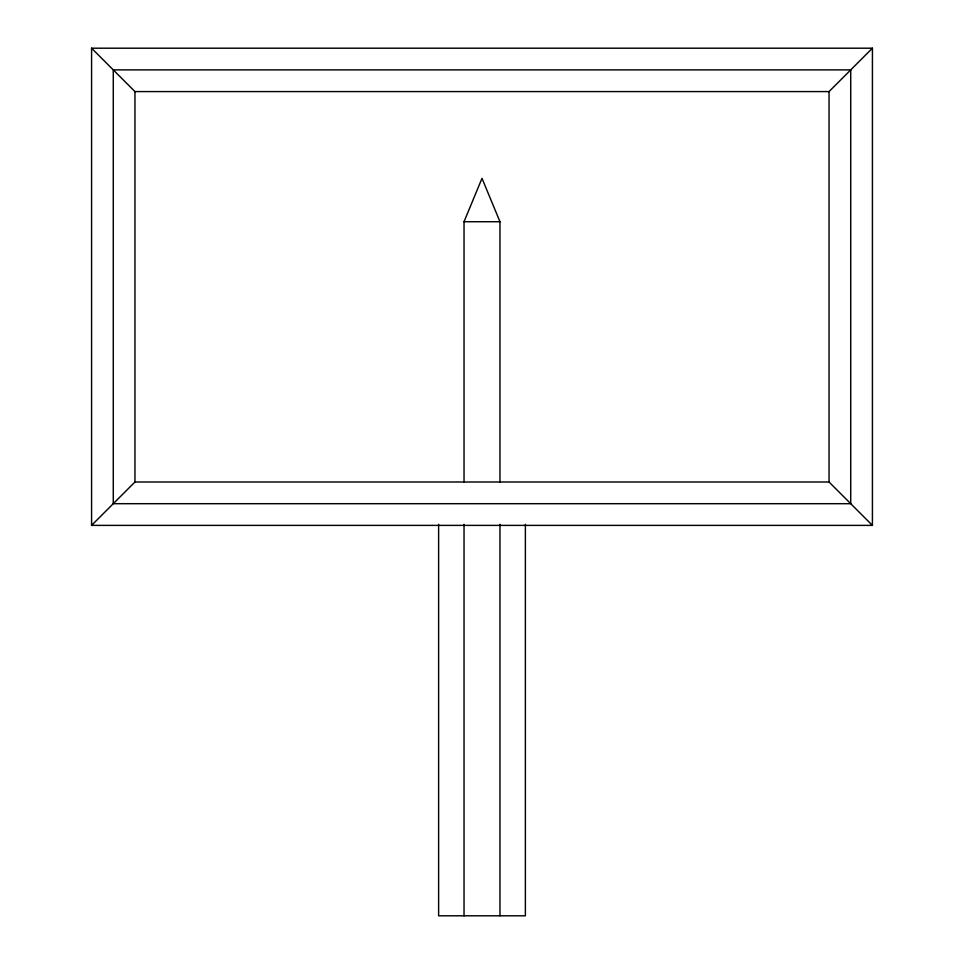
<?xml version="1.0" encoding="UTF-8"?>
<svg xmlns="http://www.w3.org/2000/svg" width="964" height="964" viewBox="0 0 964 964"><rect width="100%" height="100%" fill="white"/><g stroke="black" fill="none" stroke-linecap="round" stroke-linejoin="round"><path stroke-width="1.45" d="M464.033 482.193L464.033 221.72L482 178.34L499.967 221.72L499.967 482.193M91.58 525.38L134.96 482L829.04 482L872.42 525.38L872.42 48.2L91.58 48.2L91.58 525.38L872.42 525.38M91.58 48.2L134.96 91.58L829.04 91.58L872.42 48.2M464.033 221.72L499.967 221.72M829.04 91.58L829.04 482M525.38 524.344L525.38 915.8L438.62 915.8L438.62 524.344M499.967 524.344L499.967 915.8M464.033 524.344L464.033 915.8M134.96 91.58L134.96 482M850.73 69.89L113.27 69.89L113.27 503.69L850.73 503.69L850.73 69.89"/></g></svg>
